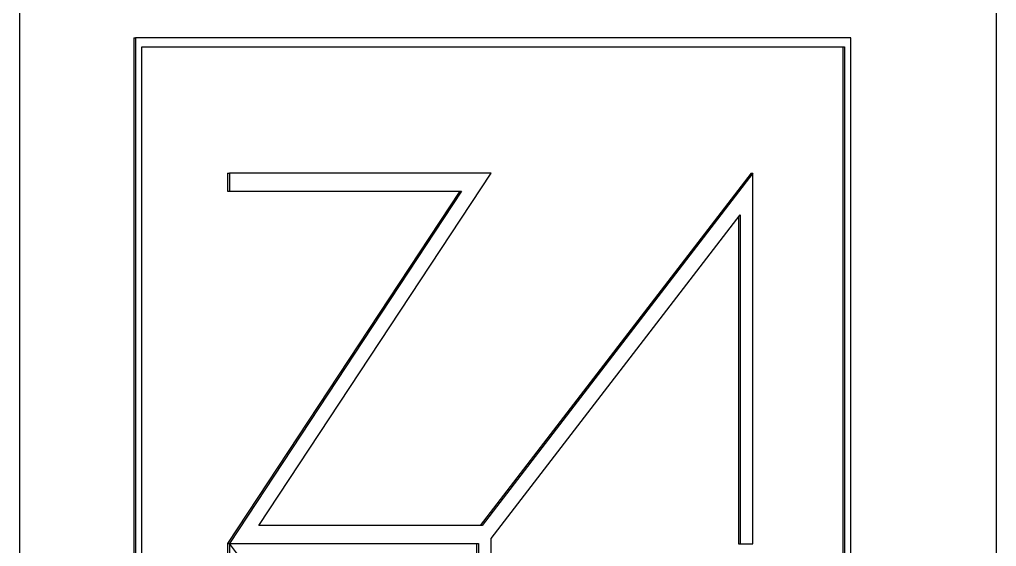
# Model space of a CAD drawing. Header units: millimetres. Extents: x 974 to 5700, y -47 to 3256.
# Drawn here: x 2789.43 to 2822.26, y 2669.5 to 2687.19 of the extents above; entities that cross this region are included whole.
import ezdxf

# ---------------------------------------------------------------- set-up
doc = ezdxf.new("R2010")
doc.units = ezdxf.units.MM
doc.header["$MEASUREMENT"] = 0
doc.layers.add('Domyslna', color=7, linetype='Continuous', true_color=0x000000)
doc.layers.add('Utwórz2D linie widoczne', color=7, linetype='Continuous', true_color=0x000000)

msp = doc.modelspace()

# ---------------------------------------------------------------- linework, layer by layer
at = {"layer": 'Domyslna'}
msp.add_line((2789.431, 2696.582), (2789.431, 1930.382), dxfattribs=at)
at = {"layer": 'Utwórz2D linie widoczne'}
for p, q in [((2822.259, 1934.182), (2822.259, 2696.582)), ((2793.268, 2686.582), (2793.268, 2652.582)), ((2793.268, 2686.582), (2793.328, 2686.582)), ((2793.328, 2686.582), (2793.328, 2652.582)), ((2817.369, 2686.582), (2793.328, 2686.582)), ((2817.369, 2652.582), (2817.369, 2686.582)), ((2793.542, 2686.279), (2817.155, 2686.279)), ((2793.542, 2652.886), (2793.542, 2686.279)), ((2817.095, 2686.279), (2817.095, 2652.886)), ((2817.155, 2686.279), (2817.155, 2652.886)), ((2796.422, 2682.032), (2796.422, 2681.425)), ((2796.422, 2682.032), (2796.482, 2682.032)), ((2796.482, 2682.032), (2796.482, 2681.425)), ((2805.279, 2682.032), (2796.482, 2682.032)), ((2797.472, 2670.203), (2805.279, 2682.032)), ((2814.012, 2682.032), (2804.913, 2670.203)), ((2814.072, 2682.032), (2804.973, 2670.203)), ((2814.012, 2682.032), (2814.072, 2682.032)), ((2814.072, 2669.596), (2814.072, 2682.032)), ((2804.224, 2681.425), (2796.422, 2669.598)), ((2796.422, 2681.425), (2796.482, 2681.425)), ((2804.284, 2681.425), (2796.482, 2669.598)), ((2796.482, 2681.425), (2804.284, 2681.425)), ((2805.277, 2669.775), (2813.646, 2680.641)), ((2813.586, 2680.563), (2813.586, 2669.596)), ((2813.646, 2680.641), (2813.646, 2669.596)), ((2804.973, 2670.203), (2797.472, 2670.203)), ((2796.422, 2669.598), (2796.482, 2669.598)), ((2796.422, 2669.598), (2796.422, 2657.163)), ((2804.85, 2658.556), (2796.482, 2669.598)), ((2796.482, 2669.598), (2804.85, 2669.598)), ((2796.482, 2669.598), (2796.482, 2657.163)), ((2804.79, 2669.598), (2804.79, 2658.635)), ((2804.85, 2669.598), (2804.85, 2658.556)), ((2805.277, 2657.163), (2805.277, 2669.775)), ((2813.586, 2669.596), (2813.646, 2669.596)), ((2813.646, 2669.596), (2814.072, 2669.596))]:
    msp.add_line(p, q, dxfattribs=at)

doc.saveas('drawing.dxf')
